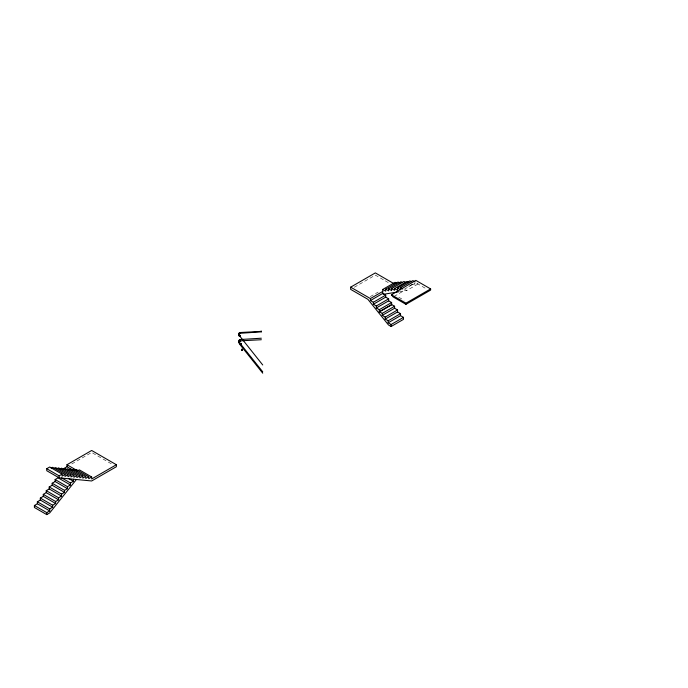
<?xml version="1.0" encoding="UTF-8"?>
<svg xmlns="http://www.w3.org/2000/svg" width="688" height="688" viewBox="0 0 688 688"><rect width="100%" height="100%" fill="white"/><g stroke="black" fill="none" stroke-linecap="round" stroke-linejoin="round"><path stroke-width="0.52" stroke-dasharray="3.44 2.58" d="M354.303 287.249L375.338 275.114L384.377 280.334M71.758 463.961L91.676 452.463L111.791 464.082M370.256 296.648L378.142 292.099M409.652 285.873L414.941 282.82M404.363 289.218L407.889 287.18M408.775 286.672L414.941 283.103M394.052 296.433L405.516 289.811L406.728 290.517L418.192 283.895M411.777 284.574L418.029 283.559M399.522 291.686L406.728 290.517M416.876 283.379L425.932 288.607M385.28 280.85L389.804 283.465M398.782 297.216L404.045 300.252"/><path stroke-width="1.03" d="M240.138 333.276C239.708 332.235 240.74 333.482 240.026 332.562C240.422 333.19 240.198 333.336 240.482 333.259L261.285 331.857L261.517 331.367L239.742 332.536M239.708 341.403L240.241 340.852L261.337 339.726M239.269 340.164L240.688 339.64M240.585 341.162L240.009 341.3L240.714 341.102M240.456 339.648L240.559 339.64M240.103 339.881L240.611 339.7M240.017 343.751L240.422 343.295M240.198 343.57L240.344 344.034M242.21 349.366L241.505 349.564L241.97 349.917M242.443 349.487L242.176 349.986M240.31 333.224C240.112 331.513 240.637 334.041 240.533 332.829A1.78 0.731 -27.7 0 0 239.906 332.906L239.871 332.915A1.686 1.376 -70 0 0 239.226 333.345A0.92 0.877 -80.7 0 0 239.028 333.697L239.02 333.74A1.823 1.746 -80.7 0 0 239.046 334.454L239.063 334.531A5.169 4.962 -80.1 0 0 239.983 336.372L262.73 364.975M239.708 340.035L239.871 339.76A1.686 1.376 -70 0 0 239.226 340.19A0.92 0.877 -80.7 0 0 239.028 340.543L239.02 340.577A1.823 1.746 -80.7 0 0 239.046 341.291L239.08 341.463A5.169 4.962 -80.1 0 0 239.983 343.217L262.73 371.821M239.536 341.532L239.209 341.48A0.92 0.877 -80.7 0 0 239.028 341.91L239.02 341.953A1.823 1.746 -80.7 0 0 239.046 342.658L239.14 342.624M240.258 341.257L239.183 341.248M240.232 339.82L239.897 339.709A2.081 0.593 -36 0 1 240.542 339.511L261.337 338.204M239.527 340.13L239.243 340.414M240.284 333.104L240.49 332.433M240.121 343.923L240.473 343.389M241.144 343.88L240.998 343.364M241.574 349.564L241.763 350.003M242.529 349.745L241.454 349.865M76.368 479.545L49.708 512.904L46.741 514.607L34.4 507.486L34.4 505.491L37.358 503.779L49.708 510.909L49.708 508.905L37.358 501.784L37.358 503.779M239.433 334.377L238.667 334.635L239.458 334.428M241.144 343.768L240.344 343.923L240.576 343.389M240.559 341.007L240.602 340.964A1.858 0.757 -27.9 0 0 239.906 341.119L239.871 341.128A1.686 1.376 -70 0 0 239.226 341.558L238.839 341.867L239.364 341.738M400.519 315.663L400.519 313.668L388.178 320.797L388.178 322.792L400.519 315.663L403.478 317.374L403.478 319.37L391.137 326.499L388.496 324.977L367.891 299.323L350.648 289.364L350.648 287.163L375.338 272.904L394.19 283.791M46.741 468.717L49.708 467.006L62.049 474.127L62.049 476.122L65.016 474.419L65.016 476.414L67.974 474.703L67.974 476.698L70.941 474.987L70.941 476.982L73.9 475.27L73.9 477.266L76.867 475.554L76.867 477.549L79.825 475.838L79.825 477.833L82.792 476.122L82.792 478.117L85.751 476.414L85.751 478.409L88.718 476.698L88.718 478.693L91.676 476.982L91.676 478.977L116.367 464.727L116.367 466.722L91.676 480.972L59.091 477.833L46.741 470.712L46.741 468.717L59.091 475.838L62.049 474.127M51.187 468.141L52.666 467.29L65.016 474.419M54.154 468.425L55.633 467.573L67.974 474.703M57.113 468.717L58.592 467.857L70.941 474.987M73.16 470.282L66.985 466.722L66.985 464.727L91.676 450.468L116.367 464.727M60.08 469.001L61.559 468.141L73.9 475.27M66.985 466.722L64.027 468.425L65.79 469.448M62.298 469.715L64.517 468.425L76.867 475.554M66.005 469.569L67.484 468.717L79.825 475.838M68.224 470.282L70.443 469.001L82.792 476.122M398.49 291.858L383.792 294.249L382.743 293.638L382.743 289.442L395.084 282.312L396.572 283.164M55.135 479.545L67.484 486.674L67.484 488.669L55.135 481.54L55.135 479.545L58.102 477.833L70.443 484.963L70.443 482.967L61.628 477.876M71.922 470.136L73.41 469.285L85.751 476.414M382.743 289.442L385.71 291.153L385.71 289.158L398.051 282.028L400.27 283.31M350.648 287.163L370.402 298.558L382.743 291.437M385.71 289.158L388.668 290.861L388.668 288.865L401.009 281.745L402.497 282.596M52.176 483.251L64.517 490.381L64.517 492.376L52.176 485.246L52.176 483.251L55.135 481.54M74.889 470.429L76.368 469.569L88.718 476.698M370.402 298.558L370.402 300.553L382.743 293.432L385.71 295.143L385.71 297.139L373.36 304.259L373.36 302.264L385.71 295.143M388.668 288.865L391.627 290.577L391.627 288.582L403.976 281.461L405.456 282.312M49.209 486.958L61.559 494.087L61.559 496.082L49.209 488.953L49.209 486.958L52.176 485.246M77.108 471.134L79.335 469.852L91.676 476.982M391.627 288.582L394.594 290.293L394.594 288.582L406.935 281.461L408.423 282.312M46.251 490.664L58.592 497.794L58.592 499.789L46.251 492.66L46.251 490.664L49.209 488.953M394.594 288.582L397.552 290.293L397.552 288.014L409.902 280.885L411.381 281.745M397.552 288.014L400.519 289.725L400.519 287.73L412.86 280.601L415.088 281.882M43.284 494.371L55.633 501.5L55.633 503.496L43.284 496.366L43.284 494.371L46.251 492.66M391.463 294.817L415.827 280.377L430.636 288.926L430.636 290.069L405.954 304.32L393.166 296.941L391.463 294.817L405.954 303.176L430.636 288.926M40.325 498.078L52.666 505.207L52.666 507.202L40.325 500.073L40.325 498.078L43.284 496.366M376.327 305.971L388.668 298.85L388.668 300.845L376.327 307.966L376.327 305.971L373.36 304.259M37.358 501.784L40.325 500.073M70.443 482.967L73.41 481.256L73.41 479.261M67.484 486.674L70.443 484.963M64.517 490.381L67.484 488.669M379.286 309.677L391.627 302.548L391.627 304.552L379.286 311.673L379.286 309.677L376.327 307.966M61.559 494.087L64.517 492.376M379.286 311.956L391.627 304.836M58.592 497.794L61.559 496.082M55.633 501.5L58.592 499.789M382.253 313.384L394.594 306.255L394.594 308.25L382.253 315.379L382.253 313.384L379.286 311.673M52.666 505.207L55.633 503.496M49.708 508.905L52.666 507.202M385.211 317.091L397.552 309.961L397.552 311.956L385.211 319.086L385.211 317.091L382.253 315.379M34.4 505.491L46.741 512.612L49.708 510.909M388.178 322.792L391.137 324.504L403.478 317.374M261.13 331.023L261.285 331.857M239.132 334.695L239.123 334.815M240.938 344.017L240.49 344.069M242.133 350.115L241.557 350.046M238.917 342.796L239.114 342.701A5.169 4.962 -80.1 0 0 239.983 344.585L262.73 373.188M239.854 332.545L240.103 333.052M239.39 333.388C240.353 332.631 238.796 333.19 239.493 333.646C238.581 332.94 239.579 334.291 238.796 333.319M238.779 333.293L238.899 333.482M239.218 333.568L239.02 333.474M242.228 349.607L241.6 349.925M239.321 333.723L238.702 333.396M239.132 340.431L239.338 340.053M400.519 287.73L402.738 289.012M385.71 297.139L388.668 298.85M388.668 300.845L391.627 302.548M391.627 304.552L394.594 306.255M394.594 308.25L397.552 309.961M397.552 311.956L400.519 313.668M370.402 300.553L373.36 302.264M385.211 319.086L388.178 320.797M66.985 464.727L76.686 470.325M68.998 478.71L73.41 481.256M242.511 349.564L242.262 349.951L241.97 349.005M405.954 303.176L405.954 304.32M391.137 324.504L391.137 326.499M59.091 475.838L59.091 477.833M46.741 512.612L46.741 514.607M239.691 332.674L239.974 333.31L239.734 332.751M241.54 339.476L242.365 339.511L241.54 339.476M261.156 338.135L261.156 338.135M261.156 339.648L261.156 339.648M239.51 336.389L240.181 335.959L239.544 336.346M239.372 336.191L240.06 335.778L239.407 336.148M239.243 335.976L239.949 335.598L239.338 335.89M239.132 335.761L239.845 335.417L239.132 335.761M239.02 335.546L239.751 335.228L239.02 335.546M238.917 335.323L239.665 335.03L238.917 335.323M238.831 335.09L239.587 334.832L238.865 335.056"/></g></svg>
